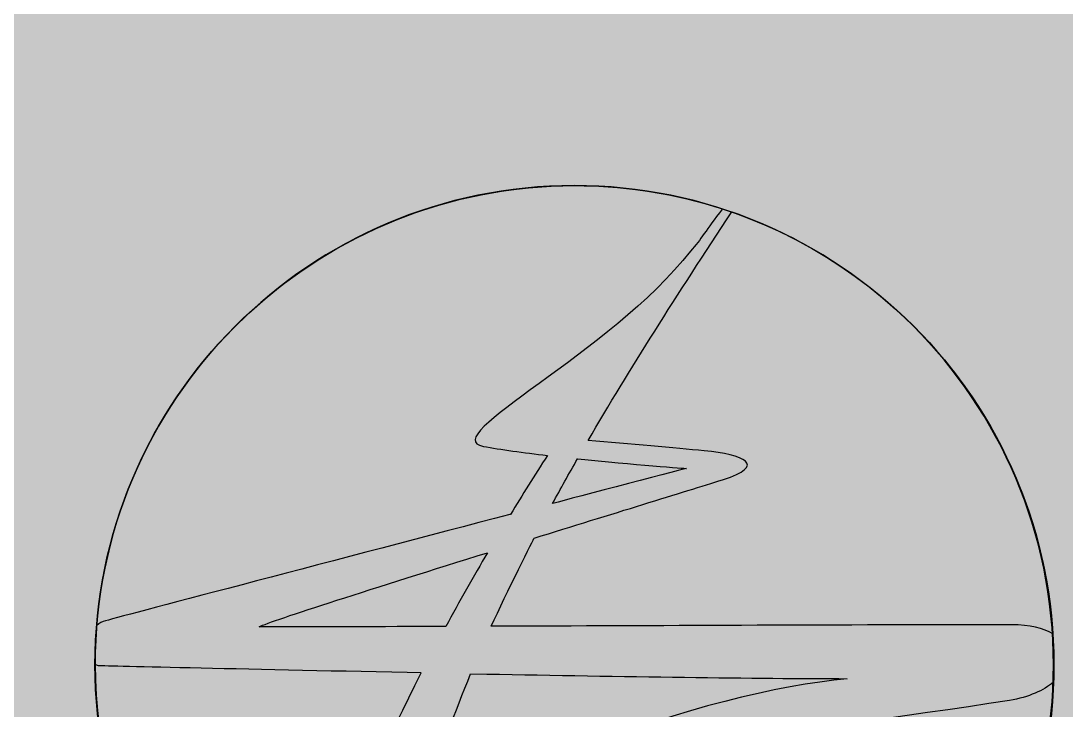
# Model space of a CAD drawing. Header units: millimetres. Extents: x 0 to 900, y 0 to 1200.
# Drawn here: x 589.3 to 656.6, y 1111.2 to 1155.6 of the extents above; entities that cross this region are included whole.
import ezdxf

# ---------------------------------------------------------------- set-up
doc = ezdxf.new("R2010")
doc.units = ezdxf.units.MM
doc.layers.add('GSCOLORFILL', color=3, linetype='Continuous', lineweight=0)
doc.layers.add('TBLK18', color=4, linetype='Continuous')

# ---------------------------------------------------------------- blocks, each defined once
blk = doc.blocks.new('*U45')
at = {"layer": 'GSCOLORFILL', "true_color": 0xfedb00, "transparency": 33554687}
blk.add_hatch(color=40, dxfattribs=at).paths.add_polyline_path([(-350, -600), (350, -600, 0.414214), (450, -500), (450, 500, 0.414214), (350, 600), (-350, 600, 0.414214), (-450, 500), (-450, -500, 0.414214)])
blk = doc.blocks.new('MRWA_LOGO(x10)')
at = {"layer": 'TBLK18'}
h = blk.add_hatch(color=256, dxfattribs=at)
edge = h.paths.add_edge_path()
edge.add_spline(control_points=[(11.92, 36.713), (8.175, 37.927), (4.18, 38.585), (0.032, 38.585), (0.032, 38.585), (-20.226, 38.585), (-36.832, 22.991), (-38.441, 3.176), (-38.441, 3.176), (-38.222, 3.348), (-37.981, 3.478), (-37.73, 3.543), (-37.73, 3.543), (-35.722, 4.106), (-18.195, 8.694), (-5.187, 12.095), (-5.187, 12.095), (-5.187, 12.095), (-5.186, 12.097), (-5.186, 12.097), (-5.186, 12.097), (-5.186, 12.097), (-5.133, 12.111), (-5.133, 12.111), (-5.133, 12.111), (-4.184, 13.663), (-3.192, 15.244), (-2.158, 16.851), (-2.158, 16.851), (-2.158, 16.851), (-2.16, 16.851), (-2.16, 16.851), (-2.16, 16.851), (-2.16, 16.851), (-2.156, 16.857), (-2.156, 16.857), (-2.156, 16.857), (-4.102, 17.083), (-5.94, 17.331), (-7.315, 17.586), (-7.315, 17.586), (-11.197, 18.331), (2.975, 25.093), (9.349, 33.312), (9.349, 33.312), (10.24, 34.268), (10.58, 34.976), (11.92, 36.713)], knot_values=[0, 0, 0, 0, 0.083333, 0.083333, 0.083333, 0.083333, 0.166667, 0.166667, 0.166667, 0.166667, 0.25, 0.25, 0.25, 0.25, 0.333333, 0.333333, 0.333333, 0.333333, 0.416667, 0.416667, 0.416667, 0.416667, 0.5, 0.5, 0.5, 0.5, 0.583333, 0.583333, 0.583333, 0.583333, 0.666667, 0.666667, 0.666667, 0.666667, 0.75, 0.75, 0.75, 0.75, 0.833333, 0.833333, 0.833333, 0.833333, 0.916667, 0.916667, 0.916667, 0.916667, 1, 1, 1, 1], degree=3, periodic=0)
h = blk.add_hatch(color=256, dxfattribs=at)
edge = h.paths.add_edge_path()
edge.add_spline(control_points=[(38.519, 2.506), (37.511, 18.281), (27.01, 31.485), (12.671, 36.461), (12.671, 36.461), (8.239, 29.727), (4.424, 23.741), (1.122, 18.072), (1.122, 18.072), (1.122, 18.072), (1.126, 18.071), (1.126, 18.071), (1.126, 18.071), (1.126, 18.071), (1.121, 18.062), (1.121, 18.062), (1.121, 18.062), (4.411, 17.787), (8.154, 17.444), (10.449, 17.23), (10.449, 17.23), (13.653, 16.939), (15.627, 16.066), (11.938, 14.901), (11.938, 14.901), (8.851, 13.938), (2.967, 12.122), (-3.237, 10.193), (-3.237, 10.193), (-3.159, 10.335), (-5.499, 5.723), (-6.681, 3.103), (-6.681, 3.103), (-6.681, 3.103), (-5.175, 3.106), (-5.175, 3.106), (-5.175, 3.106), (-5.175, 3.106), (-5.176, 3.103), (-5.176, 3.103), (-5.176, 3.103), (7.91, 3.151), (21.361, 3.22), (35.202, 3.22), (35.202, 3.22), (36.677, 3.22), (37.775, 2.943), (38.519, 2.506)], knot_values=[0, 0, 0, 0, 0.083333, 0.083333, 0.083333, 0.083333, 0.166667, 0.166667, 0.166667, 0.166667, 0.25, 0.25, 0.25, 0.25, 0.333333, 0.333333, 0.333333, 0.333333, 0.416667, 0.416667, 0.416667, 0.416667, 0.5, 0.5, 0.5, 0.5, 0.583333, 0.583333, 0.583333, 0.583333, 0.666667, 0.666667, 0.666667, 0.666667, 0.75, 0.75, 0.75, 0.75, 0.833333, 0.833333, 0.833333, 0.833333, 0.916667, 0.916667, 0.916667, 0.916667, 1, 1, 1, 1], degree=3, periodic=0)
h = blk.add_hatch(color=256, dxfattribs=at)
edge = h.paths.add_edge_path()
edge.add_spline(control_points=[(0.265, 16.588), (-0.427, 15.378), (-1.097, 14.18), (-1.744, 12.992), (-1.744, 12.992), (-1.73, 12.997), (8.314, 15.621), (9.026, 15.807), (9.026, 15.807), (9.026, 15.807), (4.747, 16.126), (0.279, 16.59), (0.279, 16.59), (0.279, 16.59), (0.277, 16.586), (0.277, 16.586), (0.277, 16.586), (0.277, 16.586), (0.265, 16.588), (0.265, 16.588)], knot_values=[0, 0, 0, 0, 0.2, 0.2, 0.2, 0.2, 0.4, 0.4, 0.4, 0.4, 0.6, 0.6, 0.6, 0.6, 0.8, 0.8, 0.8, 0.8, 1, 1, 1, 1], degree=3, periodic=0)
h = blk.add_hatch(color=256, dxfattribs=at)
edge = h.paths.add_edge_path()
edge.add_spline(control_points=[(-6.981, 9.026), (-15.836, 6.263), (-24.335, 3.567), (-25.37, 3.058), (-25.37, 3.058), (-20.473, 3.058), (-15.524, 3.068), (-10.522, 3.084), (-10.522, 3.084), (-10.522, 3.084), (-10.339, 3.097), (-10.339, 3.097), (-10.339, 3.097), (-9.258, 5.088), (-8.096, 7.14), (-6.983, 9.026), (-6.983, 9.026), (-6.983, 9.026), (-6.981, 9.026), (-6.981, 9.026)], knot_values=[0, 0, 0, 0, 0.2, 0.2, 0.2, 0.2, 0.4, 0.4, 0.4, 0.4, 0.6, 0.6, 0.6, 0.6, 0.8, 0.8, 0.8, 0.8, 1, 1, 1, 1], degree=3, periodic=0)
h = blk.add_hatch(color=256, dxfattribs=at)
edge = h.paths.add_edge_path()
edge.add_spline(control_points=[(-21.476, -31.98), (-31.735, -25.027), (-38.501, -13.259), (-38.569, 0.02), (-38.569, 0.02), (-38.484, -0.018), (-38.392, -0.051), (-38.292, -0.081), (-38.292, -0.081), (-38.292, -0.081), (-26.887, -0.357), (-13.44, -0.624), (-13.44, -0.624), (-13.44, -0.624), (-13.442, -0.627), (-13.442, -0.627), (-13.442, -0.627), (-13.442, -0.627), (-12.314, -0.651), (-12.314, -0.651), (-12.314, -0.651), (-17.862, -11.505), (-20.843, -20.35), (-21.519, -26.451), (-21.519, -26.451), (-21.745, -28.503), (-21.741, -30.455), (-21.476, -31.98)], knot_values=[0, 0, 0, 0, 0.142857, 0.142857, 0.142857, 0.142857, 0.285714, 0.285714, 0.285714, 0.285714, 0.428571, 0.428571, 0.428571, 0.428571, 0.571429, 0.571429, 0.571429, 0.571429, 0.714286, 0.714286, 0.714286, 0.714286, 0.857143, 0.857143, 0.857143, 0.857143, 1, 1, 1, 1], degree=3, periodic=0)
h = blk.add_hatch(color=256, dxfattribs=at)
edge = h.paths.add_edge_path()
edge.add_spline(control_points=[(-8.339, -0.738), (-10.866, -6.87), (-12.904, -13.216), (-14.595, -20.368), (-14.595, -20.368), (-10.744, -8.655), (10.87, -2.216), (21.968, -1.116), (21.968, -1.116), (14.898, -1.116), (3.76, -0.948), (-7.028, -0.747), (-7.028, -0.747), (-7.028, -0.747), (-7.037, -0.767), (-7.037, -0.767), (-7.037, -0.767), (-7.037, -0.767), (-8.339, -0.738), (-8.339, -0.738)], knot_values=[0, 0, 0, 0, 0.2, 0.2, 0.2, 0.2, 0.4, 0.4, 0.4, 0.4, 0.6, 0.6, 0.6, 0.6, 0.8, 0.8, 0.8, 0.8, 1, 1, 1, 1], degree=3, periodic=0)
h = blk.add_hatch(color=256, dxfattribs=at)
edge = h.paths.add_edge_path()
edge.add_spline(control_points=[(38.572, -1.397), (37.827, -22.065), (20.848, -38.585), (0.031, -38.585), (0.031, -38.585), (-6.291, -38.585), (-12.257, -37.048), (-17.523, -34.33), (-17.523, -34.33), (-16.108, -33.257), (-14.306, -30.955), (-12.071, -26.969), (-12.071, -26.969), (-0.002, -5.549), (17.341, -5.743), (35.041, -2.863), (35.041, -2.863), (36.596, -2.607), (37.783, -2.061), (38.572, -1.397)], knot_values=[0, 0, 0, 0, 0.2, 0.2, 0.2, 0.2, 0.4, 0.4, 0.4, 0.4, 0.6, 0.6, 0.6, 0.6, 0.8, 0.8, 0.8, 0.8, 1, 1, 1, 1], degree=3, periodic=0)
at = {"layer": 'Defpoints'}
blk.add_circle((0.015, -0.005), 38.593, dxfattribs=at)
at = {"layer": 'TBLK18'}
blk.add_ellipse((0, 0), major_axis=(0, 38.586), ratio=0.999625, start_param=0, end_param=6.28318, dxfattribs=at)
for points, knots in [([(11.92, 36.713), (8.175, 37.927), (4.18, 38.585), (0.032, 38.585), (0.032, 38.585), (-20.226, 38.585), (-36.832, 22.991), (-38.441, 3.176), (-38.441, 3.176), (-38.222, 3.348), (-37.981, 3.478), (-37.73, 3.543), (-37.73, 3.543), (-35.722, 4.106), (-18.195, 8.694), (-5.187, 12.095), (-5.187, 12.095), (-5.187, 12.095), (-5.186, 12.097), (-5.186, 12.097), (-5.186, 12.097), (-5.186, 12.097), (-5.133, 12.111), (-5.133, 12.111), (-5.133, 12.111), (-4.184, 13.663), (-3.192, 15.244), (-2.158, 16.851), (-2.158, 16.851), (-2.158, 16.851), (-2.16, 16.851), (-2.16, 16.851), (-2.16, 16.851), (-2.16, 16.851), (-2.156, 16.857), (-2.156, 16.857), (-2.156, 16.857), (-4.102, 17.083), (-5.94, 17.331), (-7.315, 17.586), (-7.315, 17.586), (-11.197, 18.331), (2.975, 25.093), (9.349, 33.312), (9.349, 33.312), (10.24, 34.268), (10.58, 34.976), (11.92, 36.713)], [0, 0, 0, 0, 0.083333, 0.083333, 0.083333, 0.083333, 0.166667, 0.166667, 0.166667, 0.166667, 0.25, 0.25, 0.25, 0.25, 0.333333, 0.333333, 0.333333, 0.333333, 0.416667, 0.416667, 0.416667, 0.416667, 0.5, 0.5, 0.5, 0.5, 0.583333, 0.583333, 0.583333, 0.583333, 0.666667, 0.666667, 0.666667, 0.666667, 0.75, 0.75, 0.75, 0.75, 0.833333, 0.833333, 0.833333, 0.833333, 0.916667, 0.916667, 0.916667, 0.916667, 1, 1, 1, 1]), ([(38.519, 2.506), (37.511, 18.281), (27.01, 31.485), (12.671, 36.461), (12.671, 36.461), (8.239, 29.727), (4.424, 23.741), (1.122, 18.072), (1.122, 18.072), (1.122, 18.072), (1.126, 18.071), (1.126, 18.071), (1.126, 18.071), (1.126, 18.071), (1.121, 18.062), (1.121, 18.062), (1.121, 18.062), (4.411, 17.787), (8.154, 17.444), (10.449, 17.23), (10.449, 17.23), (13.653, 16.939), (15.627, 16.066), (11.938, 14.901), (11.938, 14.901), (8.851, 13.938), (2.967, 12.122), (-3.237, 10.193), (-3.237, 10.193), (-3.159, 10.335), (-5.499, 5.723), (-6.681, 3.103), (-6.681, 3.103), (-6.681, 3.103), (-5.175, 3.106), (-5.175, 3.106), (-5.175, 3.106), (-5.175, 3.106), (-5.176, 3.103), (-5.176, 3.103), (-5.176, 3.103), (7.91, 3.151), (21.361, 3.22), (35.202, 3.22), (35.202, 3.22), (36.677, 3.22), (37.775, 2.943), (38.519, 2.506)], [0, 0, 0, 0, 0.083333, 0.083333, 0.083333, 0.083333, 0.166667, 0.166667, 0.166667, 0.166667, 0.25, 0.25, 0.25, 0.25, 0.333333, 0.333333, 0.333333, 0.333333, 0.416667, 0.416667, 0.416667, 0.416667, 0.5, 0.5, 0.5, 0.5, 0.583333, 0.583333, 0.583333, 0.583333, 0.666667, 0.666667, 0.666667, 0.666667, 0.75, 0.75, 0.75, 0.75, 0.833333, 0.833333, 0.833333, 0.833333, 0.916667, 0.916667, 0.916667, 0.916667, 1, 1, 1, 1]), ([(0.265, 16.588), (-0.427, 15.378), (-1.097, 14.18), (-1.744, 12.992), (-1.744, 12.992), (-1.73, 12.997), (8.314, 15.621), (9.026, 15.807), (9.026, 15.807), (9.026, 15.807), (4.747, 16.126), (0.279, 16.59), (0.279, 16.59), (0.279, 16.59), (0.277, 16.586), (0.277, 16.586), (0.277, 16.586), (0.277, 16.586), (0.265, 16.588), (0.265, 16.588)], [0, 0, 0, 0, 0.2, 0.2, 0.2, 0.2, 0.4, 0.4, 0.4, 0.4, 0.6, 0.6, 0.6, 0.6, 0.8, 0.8, 0.8, 0.8, 1, 1, 1, 1]), ([(0.265, 16.588), (-0.427, 15.378), (-1.097, 14.18), (-1.744, 12.992), (-1.744, 12.992), (-1.73, 12.997), (8.314, 15.621), (9.026, 15.807), (9.026, 15.807), (9.026, 15.807), (4.747, 16.126), (0.279, 16.59), (0.279, 16.59), (0.279, 16.59), (0.277, 16.586), (0.277, 16.586), (0.277, 16.586), (0.277, 16.586), (0.265, 16.588), (0.265, 16.588)], [0, 0, 0, 0, 0.2, 0.2, 0.2, 0.2, 0.4, 0.4, 0.4, 0.4, 0.6, 0.6, 0.6, 0.6, 0.8, 0.8, 0.8, 0.8, 1, 1, 1, 1]), ([(-6.981, 9.026), (-15.836, 6.263), (-24.335, 3.567), (-25.37, 3.058), (-25.37, 3.058), (-20.473, 3.058), (-15.524, 3.068), (-10.522, 3.084), (-10.522, 3.084), (-10.522, 3.084), (-10.512, 3.097), (-10.512, 3.097), (-10.512, 3.097), (-10.512, 3.097), (-10.339, 3.097), (-10.339, 3.097), (-10.339, 3.097), (-9.258, 5.088), (-8.096, 7.14), (-6.983, 9.026), (-6.983, 9.026), (-6.983, 9.026), (-6.981, 9.026), (-6.981, 9.026)], [0, 0, 0, 0, 0.166667, 0.166667, 0.166667, 0.166667, 0.333333, 0.333333, 0.333333, 0.333333, 0.5, 0.5, 0.5, 0.5, 0.666667, 0.666667, 0.666667, 0.666667, 0.833333, 0.833333, 0.833333, 0.833333, 1, 1, 1, 1]), ([(-6.981, 9.026), (-15.836, 6.263), (-24.335, 3.567), (-25.37, 3.058), (-25.37, 3.058), (-20.473, 3.058), (-15.524, 3.068), (-10.522, 3.084), (-10.522, 3.084), (-10.522, 3.084), (-10.339, 3.097), (-10.339, 3.097), (-10.339, 3.097), (-9.258, 5.088), (-8.096, 7.14), (-6.983, 9.026), (-6.983, 9.026), (-6.983, 9.026), (-6.981, 9.026), (-6.981, 9.026)], [0, 0, 0, 0, 0.2, 0.2, 0.2, 0.2, 0.4, 0.4, 0.4, 0.4, 0.6, 0.6, 0.6, 0.6, 0.8, 0.8, 0.8, 0.8, 1, 1, 1, 1]), ([(-38.572, 0.021), (-38.572, 0.021), (-38.572, 0.016), (-38.572, 0.016), (-38.572, 0.016), (-38.572, 0.016), (-38.56, 0.016), (-38.56, 0.016), (-38.56, 0.016), (-38.56, 0.016), (-38.572, 0.021), (-38.572, 0.021)], [0, 0, 0, 0, 0.333333, 0.333333, 0.333333, 0.333333, 0.666667, 0.666667, 0.666667, 0.666667, 1, 1, 1, 1]), ([(-21.476, -31.98), (-31.735, -25.027), (-38.501, -13.259), (-38.569, 0.02), (-38.569, 0.02), (-38.484, -0.018), (-38.392, -0.051), (-38.292, -0.081), (-38.292, -0.081), (-38.292, -0.081), (-26.887, -0.357), (-13.44, -0.624), (-13.44, -0.624), (-13.44, -0.624), (-13.442, -0.627), (-13.442, -0.627), (-13.442, -0.627), (-13.442, -0.627), (-12.314, -0.651), (-12.314, -0.651), (-12.314, -0.651), (-17.862, -11.505), (-20.843, -20.35), (-21.519, -26.451), (-21.519, -26.451), (-21.745, -28.503), (-21.741, -30.455), (-21.476, -31.98)], [0, 0, 0, 0, 0.142857, 0.142857, 0.142857, 0.142857, 0.285714, 0.285714, 0.285714, 0.285714, 0.428571, 0.428571, 0.428571, 0.428571, 0.571429, 0.571429, 0.571429, 0.571429, 0.714286, 0.714286, 0.714286, 0.714286, 0.857143, 0.857143, 0.857143, 0.857143, 1, 1, 1, 1]), ([(-8.339, -0.738), (-10.866, -6.87), (-12.904, -13.216), (-14.595, -20.368), (-14.595, -20.368), (-10.744, -8.655), (10.87, -2.216), (21.968, -1.116), (21.968, -1.116), (14.898, -1.116), (3.76, -0.948), (-7.028, -0.747), (-7.028, -0.747), (-7.028, -0.747), (-7.037, -0.767), (-7.037, -0.767), (-7.037, -0.767), (-7.037, -0.767), (-8.339, -0.738), (-8.339, -0.738)], [0, 0, 0, 0, 0.2, 0.2, 0.2, 0.2, 0.4, 0.4, 0.4, 0.4, 0.6, 0.6, 0.6, 0.6, 0.8, 0.8, 0.8, 0.8, 1, 1, 1, 1]), ([(38.572, -1.397), (37.827, -22.065), (20.848, -38.585), (0.031, -38.585), (0.031, -38.585), (-6.291, -38.585), (-12.257, -37.048), (-17.523, -34.33), (-17.523, -34.33), (-16.108, -33.257), (-14.306, -30.955), (-12.071, -26.969), (-12.071, -26.969), (-0.002, -5.549), (17.341, -5.743), (35.041, -2.863), (35.041, -2.863), (36.596, -2.607), (37.783, -2.061), (38.572, -1.397)], [0, 0, 0, 0, 0.2, 0.2, 0.2, 0.2, 0.4, 0.4, 0.4, 0.4, 0.6, 0.6, 0.6, 0.6, 0.8, 0.8, 0.8, 0.8, 1, 1, 1, 1])]:
    blk.add_open_spline(points, degree=3, knots=knots, dxfattribs=at)

msp = doc.modelspace()

# ---------------------------------------------------------------- block references
at = {"layer": 'GSCOLORFILL'}
msp.add_blockref('*U45', (450, 600), dxfattribs=at)
at = {"layer": 'GSCOLORFILL', "xscale": 0.8, "yscale": 0.8, "zscale": 0.8}
msp.add_blockref('MRWA_LOGO(x10)', (624.971, 1114.13), dxfattribs=at)

doc.saveas('drawing.dxf')
